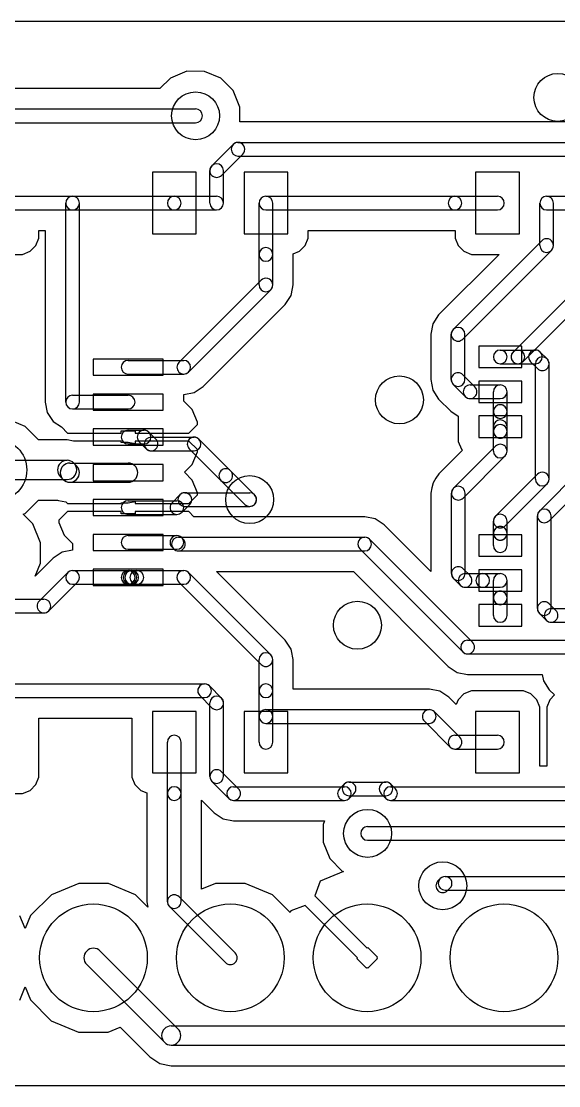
# Model space of a CAD drawing. Extents: x 98.1 to 132.9, y -94.4 to -74.6.
# Drawn here: x 108.31 to 118.29, y -94.37 to -74.63 of the extents above; entities that cross this region are included whole.
import ezdxf

# ---------------------------------------------------------------- set-up
doc = ezdxf.new("R2010")
doc.units = 0
doc.header["$MEASUREMENT"] = 0
doc.layers.add('BLACK', color=7, linetype='CONTINUOUS')

msp = doc.modelspace()

# ---------------------------------------------------------------- linework, layer by layer
at = {"layer": 'Black'}
for p, q in [((98.127, -74.627), (132.873, -74.627)), ((98.127, -74.627), (132.873, -74.627)), ((111.381, -75.5552), (111.078, -75.6806)), ((111.381, -75.5552), (111.078, -75.6806)), ((111.71, -75.5554), (111.381, -75.5552)), ((111.71, -75.5554), (111.381, -75.5552)), ((112.013, -75.6814), (111.71, -75.5554)), ((112.013, -75.6814), (111.71, -75.5554)), ((111.078, -75.6806), (110.885, -75.8728)), ((111.078, -75.6806), (110.885, -75.8728)), ((112.245, -75.9138), (112.013, -75.6814)), ((112.245, -75.9138), (112.013, -75.6814)), ((110.885, -75.8728), (99.4918, -75.8728)), ((110.885, -75.8728), (99.4918, -75.8728)), ((112.37, -76.2173), (112.245, -75.9138)), ((112.37, -76.2173), (112.245, -75.9138)), ((112.37, -76.493), (112.37, -76.2173)), ((112.37, -76.493), (112.37, -76.2173)), ((99.4918, -76.2538), (111.545, -76.2538)), ((99.4918, -76.5078), (111.545, -76.5078)), ((119.421, -76.493), (112.37, -76.493)), ((119.421, -76.493), (112.37, -76.493)), ((112.243, -76.9112), (111.847, -77.3071)), ((112.333, -76.874), (119.421, -76.874)), ((112.423, -77.0908), (112.027, -77.4867)), ((112.333, -77.128), (119.421, -77.128)), ((111.81, -78), (111.81, -77.3969)), ((112.064, -78), (112.064, -77.3969)), ((111.556, -77.4285), (110.743, -77.4285)), ((110.743, -77.4285), (110.743, -78.5715)), ((111.556, -78.5715), (111.556, -77.4285)), ((113.257, -77.4285), (112.445, -77.4285)), ((112.445, -77.4285), (112.445, -78.5715)), ((113.257, -78.5715), (113.257, -77.4285)), ((116.743, -77.4285), (116.743, -78.5715)), ((117.556, -77.4285), (116.743, -77.4285)), ((117.556, -78.5715), (117.556, -77.4285)), ((107.851, -77.873), (109.263, -77.873)), ((109.263, -77.873), (111.149, -77.873)), ((111.149, -77.873), (111.937, -77.873)), ((112.851, -77.873), (116.361, -77.873)), ((116.361, -77.873), (117.149, -77.873)), ((118.063, -77.873), (118.851, -77.873)), ((107.851, -78.127), (109.263, -78.127)), ((109.136, -81.6919), (109.136, -78)), ((109.263, -78.127), (111.149, -78.127)), ((109.39, -81.6919), (109.39, -78)), ((111.149, -78.127), (111.937, -78.127)), ((112.724, -78.9528), (112.724, -78)), ((112.851, -78.127), (116.361, -78.127)), ((112.978, -78.9528), (112.978, -78)), ((116.361, -78.127), (117.149, -78.127)), ((117.936, -78.7877), (117.936, -78)), ((118.063, -78.127), (118.851, -78.127)), ((118.19, -78.7877), (118.19, -78)), ((108.638, -78.6473), (108.638, -78.508)), ((108.638, -78.508), (108.755, -78.508)), ((108.638, -78.6473), (108.638, -78.508)), ((108.638, -78.508), (108.755, -78.508)), ((108.755, -78.508), (108.755, -81.6919)), ((108.755, -78.508), (108.755, -81.6919)), ((110.743, -78.5715), (111.556, -78.5715)), ((112.445, -78.5715), (113.257, -78.5715)), ((113.638, -78.6473), (113.638, -78.508)), ((113.638, -78.508), (116.361, -78.508)), ((113.638, -78.6473), (113.638, -78.508)), ((113.638, -78.508), (116.361, -78.508)), ((116.361, -78.508), (116.362, -78.508)), ((116.361, -78.508), (116.362, -78.508)), ((116.362, -78.508), (116.362, -78.6473)), ((116.362, -78.508), (116.362, -78.6473)), ((116.743, -78.5715), (117.556, -78.5715)), ((108.58, -78.7873), (108.638, -78.6473)), ((108.58, -78.7873), (108.638, -78.6473)), ((113.58, -78.7873), (113.638, -78.6473)), ((113.58, -78.7873), (113.638, -78.6473)), ((117.973, -78.6979), (116.328, -80.3435)), ((116.362, -78.6473), (116.42, -78.7873)), ((116.362, -78.6473), (116.42, -78.7873)), ((117.439, -80.7625), (119.549, -78.6525)), ((107.52, -78.9525), (108.333, -78.9525)), ((107.52, -78.9525), (108.333, -78.9525)), ((108.333, -78.9525), (108.473, -78.8945)), ((108.333, -78.9525), (108.473, -78.8945)), ((108.473, -78.8945), (108.58, -78.7873)), ((108.473, -78.8945), (108.58, -78.7873)), ((112.724, -79.5188), (112.724, -78.9528)), ((112.978, -79.5188), (112.978, -78.9528)), ((113.359, -78.9418), (113.473, -78.8945)), ((113.359, -78.9418), (113.473, -78.8945)), ((113.359, -78.9528), (113.359, -78.9418)), ((113.359, -78.9528), (113.359, -78.9418)), ((113.359, -79.5188), (113.359, -78.9528)), ((113.359, -79.5188), (113.359, -78.9528)), ((113.473, -78.8945), (113.58, -78.7873)), ((113.473, -78.8945), (113.58, -78.7873)), ((117.18, -78.9525), (116.058, -80.0741)), ((117.18, -78.9525), (116.058, -80.0741)), ((116.42, -78.7873), (116.527, -78.8945)), ((116.42, -78.7873), (116.527, -78.8945)), ((118.153, -78.8775), (116.507, -80.5231)), ((116.527, -78.8945), (116.667, -78.9525)), ((116.527, -78.8945), (116.667, -78.9525)), ((116.667, -78.9525), (116.818, -78.9525)), ((116.667, -78.9525), (116.818, -78.9525)), ((116.818, -78.9525), (117.18, -78.9525)), ((116.818, -78.9525), (117.18, -78.9525)), ((117.619, -80.9421), (119.729, -78.8321)), ((112.761, -79.429), (111.236, -80.9544)), ((113.327, -79.681), (113.359, -79.5188)), ((113.327, -79.681), (113.359, -79.5188)), ((113.359, -79.5188), (113.359, -79.5188)), ((113.359, -79.5188), (113.359, -79.5188)), ((112.941, -79.6086), (111.415, -81.134)), ((113.21, -79.878), (113.32, -79.7132)), ((113.21, -79.878), (113.32, -79.7132)), ((113.32, -79.7132), (113.327, -79.681)), ((113.32, -79.7132), (113.327, -79.681)), ((113.32, -79.7132), (113.32, -79.7132)), ((113.32, -79.7132), (113.32, -79.7132)), ((111.685, -81.4034), (113.21, -79.878)), ((111.685, -81.4034), (113.21, -79.878)), ((113.21, -79.878), (113.21, -79.878)), ((113.21, -79.878), (113.21, -79.878)), ((116.058, -80.0741), (115.948, -80.2389)), ((116.058, -80.0741), (115.948, -80.2389)), ((115.948, -80.2389), (115.91, -80.4333)), ((115.948, -80.2389), (115.91, -80.4333)), ((115.91, -80.4333), (115.91, -81.2752)), ((115.91, -80.4333), (115.91, -81.2752)), ((116.291, -81.2752), (116.291, -80.4333)), ((116.545, -81.2752), (116.545, -80.4333)), ((117.601, -80.6529), (116.804, -80.6529)), ((116.804, -80.6529), (116.804, -81.0517)), ((117.202, -80.7253), (117.202, -80.7253)), ((117.202, -80.7253), (117.529, -80.7253)), ((117.529, -80.7253), (117.855, -80.7253)), ((117.601, -81.0517), (117.601, -80.6529)), ((110.944, -80.8943), (109.644, -80.8943)), ((109.644, -80.8943), (109.644, -81.1941)), ((110.294, -80.9172), (111.326, -80.9172)), ((110.944, -81.1941), (110.944, -80.8943)), ((117.892, -81.0691), (117.765, -80.9421)), ((118.072, -80.8895), (117.945, -80.7625)), ((116.804, -81.0517), (117.601, -81.0517)), ((117.202, -80.9793), (117.202, -80.9793)), ((117.202, -80.9793), (117.529, -80.9793)), ((117.529, -80.9793), (117.855, -80.9793)), ((117.855, -83.1191), (117.855, -80.9793)), ((118.109, -83.1191), (118.109, -80.9793)), ((109.644, -81.1941), (110.944, -81.1941)), ((110.294, -81.1712), (111.326, -81.1712)), ((115.91, -81.2752), (115.948, -81.4696)), ((115.91, -81.2752), (115.948, -81.4696)), ((116.507, -81.1854), (116.732, -81.4102)), ((117.601, -81.3006), (116.804, -81.3006)), ((116.804, -81.3006), (116.804, -81.6994)), ((117.601, -81.6994), (117.601, -81.3006)), ((110.944, -81.542), (109.644, -81.542)), ((109.644, -81.542), (109.644, -81.8418)), ((110.944, -81.8418), (110.944, -81.542)), ((111.326, -81.5522), (111.52, -81.5135)), ((111.326, -81.5522), (111.52, -81.5135)), ((111.52, -81.5135), (111.685, -81.4034)), ((111.52, -81.5135), (111.685, -81.4034)), ((115.948, -81.4696), (116.058, -81.6344)), ((115.948, -81.4696), (116.058, -81.6344)), ((116.328, -81.365), (116.553, -81.5898)), ((116.642, -81.373), (117.202, -81.373)), ((117.075, -81.867), (117.075, -81.5)), ((117.075, -81.8666), (117.075, -81.5)), ((117.329, -81.867), (117.329, -81.5)), ((117.329, -81.8666), (117.329, -81.5)), ((108.755, -81.6919), (108.793, -81.8863)), ((108.755, -81.6919), (108.793, -81.8863)), ((109.263, -81.5649), (110.294, -81.5649)), ((111.325, -81.6727), (111.325, -81.5522)), ((111.325, -81.5522), (111.326, -81.5522)), ((111.325, -81.6727), (111.325, -81.5522)), ((111.325, -81.5522), (111.326, -81.5522)), ((111.483, -81.83), (111.325, -81.6727)), ((111.483, -81.83), (111.325, -81.6727)), ((116.058, -81.6344), (116.283, -81.8592)), ((116.058, -81.6344), (116.283, -81.8592)), ((116.642, -81.627), (117.202, -81.627)), ((116.804, -81.6994), (117.601, -81.6994)), ((108.793, -81.8863), (108.903, -82.0511)), ((108.793, -81.8863), (108.903, -82.0511)), ((109.263, -81.8189), (110.294, -81.8189)), ((109.644, -81.8418), (110.944, -81.8418)), ((111.579, -82.0634), (111.483, -81.83)), ((111.579, -82.0634), (111.483, -81.83)), ((116.283, -81.8592), (116.423, -81.9524)), ((116.283, -81.8592), (116.423, -81.9524)), ((117.075, -82.234), (117.075, -81.867)), ((117.112, -81.7772), (117.113, -81.7768)), ((117.329, -82.234), (117.329, -81.867)), ((108.381, -82.1422), (108.031, -81.9969)), ((108.381, -82.1422), (108.031, -81.9969)), ((108.629, -82.3904), (108.381, -82.1422)), ((108.629, -82.3904), (108.381, -82.1422)), ((108.903, -82.0511), (109.056, -82.1531)), ((108.903, -82.0511), (109.056, -82.1531)), ((111.42, -82.2647), (111.579, -82.1059)), ((111.42, -82.2647), (111.579, -82.1059)), ((111.579, -82.1059), (111.579, -82.0634)), ((111.579, -82.1059), (111.579, -82.0634)), ((116.423, -81.9524), (116.423, -82.0241)), ((116.423, -81.9524), (116.423, -82.0241)), ((116.423, -82.0241), (116.423, -82.4229)), ((116.423, -82.0241), (116.423, -82.4229)), ((117.601, -81.9483), (116.804, -81.9483)), ((116.804, -81.9483), (116.804, -82.3471)), ((117.292, -81.9568), (117.292, -81.9564)), ((117.601, -82.3471), (117.601, -81.9483)), ((109.056, -82.1531), (109.168, -82.2647)), ((109.056, -82.1531), (109.168, -82.2647)), ((109.168, -82.2647), (110.167, -82.2647)), ((109.168, -82.2647), (110.167, -82.2647)), ((110.944, -82.1897), (109.644, -82.1897)), ((109.644, -82.1897), (109.644, -82.4895)), ((110.167, -82.2647), (110.167, -82.2228)), ((110.167, -82.2228), (110.421, -82.2228)), ((110.167, -82.2647), (110.167, -82.2228)), ((110.167, -82.2228), (110.421, -82.2228)), ((110.294, -82.2126), (110.59, -82.2126)), ((110.421, -82.2228), (110.421, -82.2647)), ((110.421, -82.2228), (110.421, -82.2647)), ((110.421, -82.2647), (111.42, -82.2647)), ((110.421, -82.2647), (111.42, -82.2647)), ((110.679, -82.2498), (110.809, -82.3793)), ((110.944, -82.4895), (110.944, -82.1897)), ((117.075, -82.2336), (117.075, -82.1477)), ((117.075, -82.6011), (117.075, -82.234)), ((117.112, -82.1442), (117.113, -82.1438)), ((117.292, -82.3238), (117.292, -82.3234)), ((117.329, -82.2336), (117.329, -82.1477)), ((117.329, -82.6011), (117.329, -82.234)), ((109.161, -82.3904), (108.629, -82.3904)), ((109.161, -82.3904), (108.629, -82.3904)), ((109.282, -82.4145), (109.161, -82.3904)), ((109.282, -82.4145), (109.161, -82.3904)), ((110.167, -82.4145), (109.282, -82.4145)), ((110.167, -82.4145), (109.282, -82.4145)), ((109.644, -82.4895), (110.944, -82.4895)), ((110.167, -82.4412), (110.167, -82.4145)), ((110.167, -82.4412), (110.167, -82.4145)), ((110.294, -82.4412), (110.167, -82.4412)), ((110.294, -82.4412), (110.167, -82.4412)), ((110.421, -82.4665), (110.294, -82.4412)), ((110.421, -82.4665), (110.294, -82.4412)), ((110.294, -82.4666), (110.59, -82.4666)), ((111.42, -82.4145), (110.421, -82.4145)), ((110.421, -82.4145), (110.421, -82.4665)), ((111.42, -82.4145), (110.421, -82.4145)), ((110.421, -82.4145), (110.421, -82.4665)), ((110.5, -82.4294), (110.629, -82.5589)), ((110.719, -82.3421), (111.519, -82.3421)), ((111.579, -82.5733), (111.42, -82.4145)), ((111.579, -82.5733), (111.42, -82.4145)), ((111.609, -82.3793), (112.195, -82.9657)), ((117.112, -82.5113), (116.333, -83.2911)), ((116.423, -82.4229), (116.481, -82.5629)), ((116.423, -82.4229), (116.481, -82.5629)), ((116.804, -82.3471), (117.601, -82.3471)), ((110.719, -82.5961), (111.519, -82.5961)), ((111.429, -82.5589), (112.016, -83.1453)), ((111.483, -82.8492), (111.579, -82.6158)), ((111.483, -82.8492), (111.579, -82.6158)), ((111.579, -82.6158), (111.579, -82.5733)), ((111.579, -82.6158), (111.579, -82.5733)), ((116.501, -82.5836), (116.064, -83.0219)), ((116.501, -82.5836), (116.064, -83.0219)), ((116.481, -82.5629), (116.501, -82.5836)), ((116.481, -82.5629), (116.501, -82.5836)), ((117.292, -82.6909), (116.513, -83.4707)), ((107.841, -82.7714), (109.161, -82.7714)), ((109.212, -82.8222), (110.294, -82.8222)), ((109.287, -82.8235), (109.337, -82.8743)), ((110.944, -82.8501), (109.644, -82.8501)), ((109.644, -82.8501), (109.644, -83.1499)), ((110.944, -83.1499), (110.944, -82.8501)), ((111.338, -82.9937), (111.483, -82.8492)), ((111.338, -82.9937), (111.483, -82.8492)), ((117.928, -83.7122), (118.708, -82.9324)), ((107.841, -83.127), (109.161, -83.127)), ((109.035, -83.0749), (109.086, -83.1257)), ((111.483, -83.1381), (111.338, -82.9937)), ((111.483, -83.1381), (111.338, -82.9937)), ((112.195, -82.9657), (112.64, -83.4102)), ((116.008, -83.1054), (115.954, -83.1865)), ((116.008, -83.1054), (115.954, -83.1865)), ((116.064, -83.0219), (116.008, -83.1054)), ((116.064, -83.0219), (116.008, -83.1054)), ((117.112, -83.8091), (117.892, -83.0293)), ((118.108, -83.8918), (118.888, -83.112)), ((109.212, -83.1778), (110.294, -83.1778)), ((109.644, -83.1499), (110.944, -83.1499)), ((111.579, -83.3715), (111.483, -83.1381)), ((111.579, -83.3715), (111.483, -83.1381)), ((112.016, -83.1453), (112.46, -83.5898)), ((115.934, -83.2843), (115.915, -83.3809)), ((115.934, -83.2843), (115.915, -83.3809)), ((115.954, -83.1867), (115.934, -83.2843)), ((115.954, -83.1867), (115.934, -83.2843)), ((115.954, -83.1865), (115.954, -83.1866)), ((115.954, -83.1865), (115.954, -83.1866)), ((115.954, -83.1866), (115.954, -83.1867)), ((115.954, -83.1866), (115.954, -83.1867)), ((117.292, -83.9887), (118.072, -83.2089)), ((108.38, -83.7572), (108.629, -83.508)), ((108.38, -83.7572), (108.629, -83.508)), ((108.629, -83.508), (108.985, -83.508)), ((108.629, -83.508), (108.985, -83.508)), ((108.985, -83.508), (108.985, -83.508)), ((108.985, -83.508), (108.998, -83.5163)), ((108.985, -83.508), (108.985, -83.508)), ((108.985, -83.508), (108.998, -83.5163)), ((108.998, -83.5163), (108.998, -83.5163)), ((108.998, -83.5163), (109.139, -83.5444)), ((108.998, -83.5163), (108.998, -83.5163)), ((108.998, -83.5163), (109.139, -83.5444)), ((110.944, -83.4978), (109.644, -83.4978)), ((109.644, -83.4978), (109.644, -83.7976)), ((110.294, -83.5207), (111.198, -83.5207)), ((110.944, -83.7976), (110.944, -83.4978)), ((111.108, -83.5579), (111.256, -83.4102)), ((111.346, -83.373), (112.55, -83.373)), ((111.42, -83.5728), (111.579, -83.414)), ((111.42, -83.5728), (111.579, -83.414)), ((111.579, -83.414), (111.579, -83.3715)), ((111.579, -83.414), (111.579, -83.3715)), ((115.915, -83.3809), (115.915, -83.3812)), ((115.915, -83.3809), (115.915, -83.3812)), ((115.915, -83.3812), (115.915, -84.837)), ((115.915, -83.3812), (115.915, -84.837)), ((116.296, -84.873), (116.296, -83.3809)), ((116.55, -84.873), (116.55, -83.3809)), ((109.168, -83.7226), (109.009, -83.8814)), ((109.168, -83.7226), (109.009, -83.8814)), ((109.139, -83.5444), (109.168, -83.5728)), ((109.139, -83.5444), (109.168, -83.5728)), ((109.168, -83.5728), (110.167, -83.5728)), ((109.168, -83.5728), (110.167, -83.5728)), ((110.167, -83.7226), (109.168, -83.7226)), ((110.167, -83.7226), (109.168, -83.7226)), ((110.167, -83.5728), (110.167, -83.5588)), ((110.167, -83.5588), (110.294, -83.5588)), ((110.167, -83.5728), (110.167, -83.5588)), ((110.167, -83.5588), (110.294, -83.5588)), ((110.167, -83.7645), (110.167, -83.7226)), ((110.167, -83.7645), (110.167, -83.7226)), ((110.294, -83.5588), (110.421, -83.5335)), ((110.294, -83.5588), (110.421, -83.5335)), ((110.421, -83.5335), (110.421, -83.5728)), ((110.421, -83.5335), (110.421, -83.5728)), ((110.421, -83.5728), (111.42, -83.5728)), ((110.421, -83.5728), (111.42, -83.5728)), ((111.42, -83.7226), (110.421, -83.7226)), ((110.421, -83.7226), (110.421, -83.7645)), ((111.42, -83.7226), (110.421, -83.7226)), ((110.421, -83.7226), (110.421, -83.7645)), ((111.288, -83.7375), (111.436, -83.5898)), ((111.346, -83.627), (112.55, -83.627)), ((111.515, -83.8175), (111.42, -83.7226)), ((111.515, -83.8175), (111.42, -83.7226)), ((108.344, -83.7718), (108.38, -83.7572)), ((108.344, -83.7718), (108.38, -83.7572)), ((108.523, -83.9511), (108.344, -83.7718)), ((108.523, -83.9511), (108.344, -83.7718)), ((109.009, -83.8814), (109.009, -83.9239)), ((109.009, -83.8814), (109.009, -83.9239)), ((109.644, -83.7976), (110.944, -83.7976)), ((110.421, -83.7645), (110.167, -83.7645)), ((110.421, -83.7645), (110.167, -83.7645)), ((110.294, -83.7747), (111.198, -83.7747)), ((114.685, -83.8175), (111.515, -83.8175)), ((114.685, -83.8175), (111.515, -83.8175)), ((114.88, -83.8562), (114.685, -83.8175)), ((114.88, -83.8562), (114.685, -83.8175)), ((115.044, -83.9663), (114.88, -83.8562)), ((115.044, -83.9663), (114.88, -83.8562)), ((117.075, -84.1256), (117.075, -83.8989)), ((117.329, -84.1256), (117.329, -83.8989)), ((117.891, -85.5207), (117.891, -83.802)), ((118.145, -85.5207), (118.145, -83.802)), ((108.668, -84.3013), (108.523, -83.9511)), ((108.668, -84.3013), (108.523, -83.9511)), ((109.009, -83.9239), (109.105, -84.1573)), ((109.009, -83.9239), (109.105, -84.1573)), ((115.915, -84.837), (115.044, -83.9663)), ((115.915, -84.837), (115.044, -83.9663)), ((117.292, -84.0358), (117.292, -84.0362)), ((108.667, -84.6802), (108.668, -84.3013)), ((108.667, -84.6802), (108.668, -84.3013)), ((109.105, -84.1573), (109.263, -84.3146)), ((109.105, -84.1573), (109.263, -84.3146)), ((109.263, -84.3146), (109.263, -84.4351)), ((109.263, -84.3146), (109.263, -84.4351)), ((110.944, -84.1455), (109.644, -84.1455)), ((109.644, -84.1455), (109.644, -84.4453)), ((110.294, -84.1684), (111.198, -84.1684)), ((110.944, -84.4453), (110.944, -84.1455)), ((111.228, -84.1985), (114.685, -84.1985)), ((111.318, -84.2357), (111.288, -84.2056)), ((116.686, -86.1469), (114.775, -84.2357)), ((117.601, -84.1529), (116.804, -84.1529)), ((116.804, -84.1529), (116.804, -84.5517)), ((117.075, -84.3523), (117.075, -84.1256)), ((117.075, -84.3523), (117.075, -84.126)), ((117.112, -84.2154), (117.113, -84.2158)), ((117.329, -84.3523), (117.329, -84.1256)), ((117.329, -84.3523), (117.329, -84.126)), ((117.601, -84.5517), (117.601, -84.1529)), ((109.068, -84.4738), (108.903, -84.5839)), ((109.068, -84.4738), (108.903, -84.5839)), ((109.263, -84.4351), (109.068, -84.4738)), ((109.263, -84.4351), (109.068, -84.4738)), ((109.263, -84.4351), (109.263, -84.4351)), ((109.263, -84.4351), (109.263, -84.4351)), ((109.644, -84.4453), (110.944, -84.4453)), ((110.294, -84.4224), (111.198, -84.4224)), ((111.139, -84.4153), (111.108, -84.3852)), ((111.228, -84.4525), (114.685, -84.4525)), ((116.506, -86.3265), (114.595, -84.4153)), ((108.903, -84.5839), (108.568, -84.9188)), ((108.903, -84.5839), (108.568, -84.9188)), ((108.568, -84.9188), (108.667, -84.6802)), ((108.568, -84.9188), (108.667, -84.6802)), ((116.804, -84.5517), (117.601, -84.5517)), ((109.173, -84.8533), (108.641, -85.3846)), ((109.263, -84.8161), (110.294, -84.8161)), ((110.944, -84.7932), (109.644, -84.7932)), ((109.644, -84.7932), (109.644, -85.093)), ((110.294, -84.8161), (110.328, -84.8161)), ((110.328, -84.8161), (110.361, -84.8161)), ((110.361, -84.8161), (110.455, -84.8161)), ((110.455, -84.8161), (111.326, -84.8161)), ((110.944, -85.093), (110.944, -84.7932)), ((112.941, -86.3787), (111.415, -84.8533)), ((113.21, -86.1093), (111.934, -84.8335)), ((111.934, -84.8335), (114.475, -84.8335)), ((113.21, -86.1093), (111.934, -84.8335)), ((111.934, -84.8335), (114.475, -84.8335)), ((114.475, -84.8335), (116.237, -86.5959)), ((114.475, -84.8335), (116.237, -86.5959)), ((116.513, -84.7832), (116.64, -84.9102)), ((116.55, -84.873), (116.876, -84.873)), ((117.601, -84.8006), (116.804, -84.8006)), ((116.804, -84.8006), (116.804, -85.1994)), ((116.876, -84.873), (117.202, -84.873)), ((116.876, -84.873), (117.202, -84.873)), ((117.601, -85.1994), (117.601, -84.8006)), ((109.352, -85.0329), (108.821, -85.5642)), ((109.263, -85.0701), (110.294, -85.0701)), ((109.644, -85.093), (110.944, -85.093)), ((110.294, -85.0701), (110.328, -85.0701)), ((110.328, -85.0701), (110.361, -85.0701)), ((110.361, -85.0701), (110.455, -85.0701)), ((110.455, -85.0701), (111.326, -85.0701)), ((112.761, -86.5583), (111.236, -85.0329)), ((116.333, -84.9628), (116.46, -85.0898)), ((117.075, -85.3238), (117.075, -85)), ((117.329, -85.3238), (117.329, -85)), ((116.55, -85.127), (116.876, -85.127)), ((116.804, -85.1994), (117.601, -85.1994)), ((116.876, -85.127), (117.202, -85.127)), ((116.876, -85.127), (117.202, -85.127)), ((117.292, -85.234), (117.292, -85.2344)), ((107.281, -85.3474), (108.731, -85.3474)), ((117.601, -85.4483), (116.804, -85.4483)), ((116.804, -85.4483), (116.804, -85.8471)), ((117.075, -85.6477), (117.075, -85.3238)), ((117.075, -85.6477), (117.075, -85.3242)), ((117.112, -85.4136), (117.113, -85.414)), ((117.329, -85.6477), (117.329, -85.3238)), ((117.329, -85.6477), (117.329, -85.3242)), ((117.601, -85.8471), (117.601, -85.4483)), ((118.235, -85.5579), (118.108, -85.4309)), ((107.281, -85.6014), (108.731, -85.6014)), ((118.055, -85.7375), (117.928, -85.6105)), ((118.145, -85.5207), (118.471, -85.5207)), ((116.804, -85.8471), (117.601, -85.8471)), ((118.145, -85.7747), (118.471, -85.7747)), ((113.32, -86.2741), (113.21, -86.1093)), ((113.21, -86.1093), (113.21, -86.1093)), ((113.32, -86.2741), (113.21, -86.1093)), ((113.21, -86.1093), (113.21, -86.1093)), ((113.327, -86.3063), (113.32, -86.2741)), ((113.32, -86.2741), (113.32, -86.2741)), ((113.327, -86.3063), (113.32, -86.2741)), ((113.32, -86.2741), (113.32, -86.2741)), ((116.596, -86.1097), (118.471, -86.1097)), ((112.724, -87.0472), (112.724, -86.4685)), ((112.978, -87.0472), (112.978, -86.4685)), ((113.359, -86.4685), (113.327, -86.3063)), ((113.359, -86.4685), (113.327, -86.3063)), ((113.359, -87.0156), (113.359, -86.4685)), ((113.359, -87.0156), (113.359, -86.4685)), ((116.596, -86.3637), (118.471, -86.3637)), ((116.237, -86.5959), (116.402, -86.706)), ((116.237, -86.5959), (116.402, -86.706)), ((116.402, -86.706), (116.596, -86.7447)), ((116.402, -86.706), (116.596, -86.7447)), ((116.596, -86.7447), (117.979, -86.7447)), ((116.596, -86.7447), (117.979, -86.7447)), ((117.979, -86.7447), (118.002, -86.862)), ((117.979, -86.7447), (118.002, -86.862)), ((118.002, -86.862), (118.112, -87.0268)), ((118.002, -86.862), (118.112, -87.0268)), ((107.851, -86.9201), (111.713, -86.9201)), ((112.027, -87.1809), (111.803, -86.9573)), ((112.724, -87.5236), (112.724, -87.0472)), ((112.978, -87.5236), (112.978, -87.0472)), ((115.885, -87.0156), (113.359, -87.0156)), ((115.885, -87.0156), (113.359, -87.0156)), ((116.079, -87.0543), (115.885, -87.0156)), ((116.079, -87.0543), (115.885, -87.0156)), ((116.244, -87.1644), (116.079, -87.0543)), ((116.244, -87.1644), (116.079, -87.0543)), ((116.667, -87.0475), (116.527, -87.1055)), ((116.667, -87.0475), (116.527, -87.1055)), ((117.48, -87.0475), (116.667, -87.0475)), ((117.48, -87.0475), (116.667, -87.0475)), ((117.631, -87.0475), (117.48, -87.0475)), ((117.631, -87.0475), (117.48, -87.0475)), ((117.771, -87.1055), (117.631, -87.0475)), ((117.771, -87.1055), (117.631, -87.0475)), ((118.112, -87.0268), (118.21, -87.1245)), ((118.112, -87.0268), (118.21, -87.1245)), ((107.851, -87.1741), (111.713, -87.1741)), ((111.847, -87.3605), (111.623, -87.1369)), ((111.81, -88.6375), (111.81, -87.2707)), ((112.064, -88.6375), (112.064, -87.2707)), ((116.382, -87.3026), (116.244, -87.1644)), ((116.382, -87.3026), (116.244, -87.1644)), ((116.42, -87.2127), (116.382, -87.3026)), ((116.42, -87.2127), (116.382, -87.3026)), ((116.527, -87.1055), (116.42, -87.2127)), ((116.527, -87.1055), (116.42, -87.2127)), ((117.878, -87.2127), (117.771, -87.1055)), ((117.878, -87.2127), (117.771, -87.1055)), ((117.937, -87.3527), (117.878, -87.2127)), ((117.937, -87.3527), (117.878, -87.2127)), ((118.122, -87.2127), (118.064, -87.3527)), ((118.122, -87.2127), (118.064, -87.3527)), ((118.21, -87.1245), (118.122, -87.2127)), ((118.21, -87.1245), (118.122, -87.2127)), ((111.556, -87.4285), (110.743, -87.4285)), ((110.743, -87.4285), (110.743, -88.5715)), ((111.556, -88.5715), (111.556, -87.4285)), ((113.257, -87.4285), (112.445, -87.4285)), ((112.445, -87.4285), (112.445, -88.5715)), ((112.851, -87.3966), (115.885, -87.3966)), ((113.257, -88.5715), (113.257, -87.4285)), ((115.975, -87.4338), (116.451, -87.9102)), ((116.743, -87.4285), (116.743, -88.5715)), ((117.556, -87.4285), (116.743, -87.4285)), ((117.556, -88.5715), (117.556, -87.4285)), ((117.937, -88.4449), (117.937, -87.3527)), ((117.937, -88.4449), (117.937, -87.3527)), ((118.064, -87.3527), (118.064, -87.5043)), ((118.064, -87.3527), (118.064, -87.5043)), ((108.638, -88.4957), (108.638, -87.5551)), ((108.638, -87.5551), (110.362, -87.5551)), ((108.638, -88.4957), (108.638, -87.5551)), ((108.638, -87.5551), (110.362, -87.5551)), ((110.362, -87.5551), (110.362, -88.6473)), ((110.362, -87.5551), (110.362, -88.6473)), ((112.724, -88), (112.724, -87.5236)), ((112.851, -87.6506), (115.885, -87.6506)), ((112.978, -88), (112.978, -87.5236)), ((115.795, -87.6134), (116.272, -88.0898)), ((118.064, -87.5043), (118.064, -88.4449)), ((118.064, -87.5043), (118.064, -88.4449)), ((111.022, -88.9528), (111.022, -88)), ((111.276, -88.9528), (111.276, -88)), ((116.361, -87.873), (117.149, -87.873)), ((116.361, -88.127), (117.149, -88.127)), ((118.064, -88.4449), (117.937, -88.4449)), ((118.064, -88.4449), (117.937, -88.4449)), ((108.58, -88.7873), (108.638, -88.6473)), ((108.58, -88.7873), (108.638, -88.6473)), ((108.638, -88.6473), (108.638, -88.4957)), ((108.638, -88.6473), (108.638, -88.4957)), ((110.362, -88.6473), (110.42, -88.7873)), ((110.362, -88.6473), (110.42, -88.7873)), ((110.743, -88.5715), (111.556, -88.5715)), ((112.342, -88.8631), (112.027, -88.5477)), ((112.445, -88.5715), (113.257, -88.5715)), ((116.743, -88.5715), (117.556, -88.5715)), ((108.473, -88.8945), (108.58, -88.7873)), ((108.473, -88.8945), (108.58, -88.7873)), ((110.42, -88.7873), (110.527, -88.8945)), ((110.42, -88.7873), (110.527, -88.8945)), ((112.162, -89.0427), (111.847, -88.7273)), ((112.252, -88.8259), (114.309, -88.8259)), ((114.306, -88.7769), (114.22, -88.8631)), ((114.396, -88.7397), (115.08, -88.7397)), ((115.166, -88.8259), (120.071, -88.8259)), ((115.256, -88.8631), (115.17, -88.7769)), ((107.52, -88.9525), (108.333, -88.9525)), ((107.52, -88.9525), (108.333, -88.9525)), ((108.333, -88.9525), (108.473, -88.8945)), ((108.333, -88.9525), (108.473, -88.8945)), ((110.527, -88.8945), (110.641, -88.9418)), ((110.527, -88.8945), (110.641, -88.9418)), ((110.641, -88.9418), (110.641, -88.9528)), ((110.641, -88.9418), (110.641, -88.9528)), ((110.641, -88.9528), (110.641, -90.9591)), ((110.641, -88.9528), (110.641, -90.9591)), ((111.022, -90.9591), (111.022, -88.9528)), ((111.276, -90.9591), (111.276, -88.9528)), ((114.396, -88.9937), (115.08, -88.9937)), ((114.485, -88.9565), (114.399, -89.0427)), ((115.076, -89.0427), (114.99, -88.9565)), ((111.657, -90.7265), (111.657, -89.0761)), ((111.657, -89.0761), (111.893, -89.3121)), ((111.657, -90.7265), (111.657, -89.0761)), ((111.657, -89.0761), (111.893, -89.3121)), ((112.252, -89.0799), (114.309, -89.0799)), ((115.166, -89.0799), (120.071, -89.0799)), ((111.893, -89.3121), (112.058, -89.4222)), ((111.893, -89.3121), (112.058, -89.4222)), ((112.058, -89.4222), (112.252, -89.4609)), ((112.058, -89.4222), (112.252, -89.4609)), ((112.252, -89.4609), (113.94, -89.4609)), ((112.252, -89.4609), (113.94, -89.4609)), ((113.94, -89.4609), (113.912, -89.5276)), ((113.94, -89.4609), (113.912, -89.5276)), ((113.912, -89.5276), (113.912, -89.856)), ((113.912, -89.5276), (113.912, -89.856)), ((114.738, -89.5655), (126.474, -89.5655)), ((114.738, -89.8195), (126.474, -89.8195)), ((113.912, -89.856), (114.037, -90.1595)), ((113.912, -89.856), (114.037, -90.1595)), ((114.037, -90.1595), (114.269, -90.3919)), ((114.037, -90.1595), (114.269, -90.3919)), ((114.291, -90.4009), (113.856, -90.581)), ((114.291, -90.4009), (113.856, -90.581)), ((114.269, -90.3919), (114.291, -90.4009)), ((114.269, -90.3919), (114.291, -90.4009)), ((109.377, -90.6193), (108.869, -90.829)), ((109.377, -90.6193), (108.869, -90.829)), ((109.926, -90.6198), (109.377, -90.6193)), ((109.926, -90.6198), (109.377, -90.6193)), ((110.433, -90.8304), (109.926, -90.6198)), ((110.433, -90.8304), (109.926, -90.6198)), ((111.917, -90.6193), (111.657, -90.7265)), ((111.917, -90.6193), (111.657, -90.7265)), ((112.466, -90.6198), (111.917, -90.6193)), ((112.466, -90.6198), (111.917, -90.6193)), ((112.973, -90.8304), (112.466, -90.6198)), ((112.973, -90.8304), (112.466, -90.6198)), ((113.856, -90.581), (113.757, -90.8478)), ((113.856, -90.581), (113.757, -90.8478)), ((116.088, -90.5293), (116.044, -90.5739)), ((116.178, -90.4921), (118.429, -90.4921)), ((108.869, -90.829), (108.48, -91.217)), ((108.869, -90.829), (108.48, -91.217)), ((110.661, -91.0587), (110.433, -90.8304)), ((110.661, -91.0587), (110.433, -90.8304)), ((113.299, -91.1573), (112.973, -90.8304)), ((113.299, -91.1573), (112.973, -90.8304)), ((116.178, -90.7461), (118.429, -90.7461)), ((116.268, -90.7089), (116.223, -90.7535)), ((110.641, -90.9591), (110.661, -91.0587)), ((110.641, -90.9591), (110.661, -91.0587)), ((111.239, -90.8693), (112.28, -91.9102)), ((113.578, -91.0274), (113.311, -91.126)), ((113.578, -91.0274), (113.311, -91.126)), ((114.55, -92), (113.578, -91.0274)), ((114.55, -92), (113.578, -91.0274)), ((113.757, -90.8478), (114.73, -91.8204)), ((113.757, -90.8478), (114.73, -91.8204)), ((108.38, -91.4587), (108.281, -91.219)), ((108.38, -91.4587), (108.281, -91.219)), ((108.48, -91.217), (108.38, -91.4587)), ((108.48, -91.217), (108.38, -91.4587)), ((111.059, -91.0489), (112.1, -92.0898)), ((113.311, -91.126), (113.299, -91.1573)), ((113.311, -91.126), (113.299, -91.1573)), ((114.73, -91.8204), (114.744, -91.8063)), ((114.73, -91.8204), (114.744, -91.8063)), ((114.744, -91.8063), (114.924, -91.9859)), ((114.744, -91.8063), (114.924, -91.9859)), ((109.776, -91.8743), (111.218, -93.3168)), ((114.536, -92.0141), (114.55, -92)), ((114.536, -92.0141), (114.55, -92)), ((114.716, -92.1937), (114.536, -92.0141)), ((114.716, -92.1937), (114.536, -92.0141)), ((114.924, -92.0141), (114.744, -92.1937)), ((114.924, -92.0141), (114.744, -92.1937)), ((114.924, -91.9859), (114.91, -92)), ((114.924, -91.9859), (114.91, -92)), ((114.91, -92), (114.924, -92.0141)), ((114.91, -92), (114.924, -92.0141)), ((109.524, -92.1257), (110.967, -93.5682)), ((114.73, -92.1796), (114.716, -92.1937)), ((114.73, -92.1796), (114.716, -92.1937)), ((114.744, -92.1937), (114.73, -92.1796)), ((114.744, -92.1937), (114.73, -92.1796)), ((108.28, -92.783), (108.38, -92.5413)), ((108.28, -92.783), (108.38, -92.5413)), ((108.38, -92.5413), (108.479, -92.781)), ((108.38, -92.5413), (108.479, -92.781)), ((108.479, -92.781), (108.867, -93.1696)), ((108.479, -92.781), (108.867, -93.1696)), ((108.867, -93.1696), (109.374, -93.3802)), ((108.867, -93.1696), (109.374, -93.3802)), ((109.374, -93.3802), (109.923, -93.3807)), ((109.374, -93.3802), (109.923, -93.3807)), ((109.923, -93.3807), (110.148, -93.288)), ((109.923, -93.3807), (110.148, -93.288)), ((110.148, -93.288), (110.697, -93.8376)), ((110.148, -93.288), (110.697, -93.8376)), ((111.093, -93.2647), (128.054, -93.2647)), ((111.093, -93.6203), (128.054, -93.6203)), ((110.697, -93.8376), (110.879, -93.9588)), ((110.697, -93.8376), (110.879, -93.9588)), ((110.879, -93.9588), (110.879, -93.9588)), ((110.879, -93.9588), (111.093, -94.0013)), ((110.879, -93.9588), (110.879, -93.9588)), ((110.879, -93.9588), (111.093, -94.0013)), ((111.093, -94.0013), (128.054, -94.0013)), ((111.093, -94.0013), (128.054, -94.0013)), ((130.29, -94.373), (100.022, -94.373)), ((130.29, -94.373), (100.022, -94.373))]:
    msp.add_line(p, q, dxfattribs=at)
for centre, radius in [((118.27, -76.04), 0.4445), ((111.545, -76.3808), 0.4445), ((115.33, -81.65), 0.4445), ((107.841, -82.9492), 0.5715), ((112.55, -83.5), 0.4445), ((114.55, -85.83), 0.4445), ((114.738, -89.6925), 0.4445), ((116.134, -90.6637), 0.4445), ((109.65, -92), 0.9995), ((112.19, -92), 0.9995), ((114.73, -92), 0.9995), ((117.27, -92), 0.9995)]:
    msp.add_circle(centre, radius, dxfattribs=at)
for centre, radius, start, end in [((111.545, -76.3808), 0.127, 270, 450), ((112.333, -77.001), 0.127, 90, 270), ((112.333, -77.001), 0.127, 315, 495), ((111.937, -77.3969), 0.127, 360, 540), ((111.937, -77.3969), 0.127, 495, 675), ((109.263, -78), 0.127, 360, 540), ((109.263, -78), 0.127, 90, 270), ((109.263, -78), 0.127, 270, 450), ((111.149, -78), 0.127, 90, 270), ((111.149, -78), 0.127, 270, 450), ((111.937, -78), 0.127, 270, 450), ((112.851, -78), 0.127, 90, 270), ((112.851, -78), 0.127, 360, 540), ((116.361, -78), 0.127, 90, 270), ((116.361, -78), 0.127, 270, 450), ((117.149, -78), 0.127, 270, 450), ((118.063, -78), 0.127, 360, 540), ((118.063, -78), 0.127, 90, 270), ((111.937, -78), 0.127, 180, 360), ((118.063, -78.7877), 0.127, 315, 495), ((112.851, -78.9528), 0.127, 360, 540), ((112.851, -78.9528), 0.127, 180, 360), ((118.063, -78.7877), 0.127, 180, 360), ((112.851, -79.5188), 0.127, 180, 360), ((112.851, -79.5188), 0.127, 315, 495), ((116.418, -80.4333), 0.127, 360, 540), ((116.418, -80.4333), 0.127, 495, 675), ((117.202, -80.8523), 0.127, 90, 270), ((117.202, -80.8523), 0.127, 90, 270), ((117.202, -80.8523), 0.127, 270, 450), ((117.529, -80.8523), 0.127, 90, 270), ((117.529, -80.8523), 0.127, 270, 450), ((117.855, -80.8523), 0.127, 405, 585), ((117.855, -80.8523), 0.127, 270, 450), ((110.294, -81.0442), 0.127, 90, 270), ((111.326, -81.0442), 0.127, 495, 675), ((111.326, -81.0442), 0.127, 270, 450), ((117.529, -80.8523), 0.127, 135, 315), ((117.982, -80.9793), 0.127, 360, 540), ((117.982, -80.9793), 0.127, 225, 405), ((116.418, -81.2752), 0.127, 45, 225), ((116.418, -81.2752), 0.127, 180, 360), ((116.642, -81.5), 0.127, 90, 270), ((116.642, -81.5), 0.127, 225, 405), ((117.202, -81.5), 0.127, 360, 540), ((117.202, -81.5), 0.127, 360, 540), ((117.202, -81.5), 0.127, 270, 450), ((109.263, -81.6919), 0.127, 90, 270), ((109.263, -81.6919), 0.127, 180, 360), ((110.294, -81.6919), 0.127, 270, 450), ((117.202, -81.867), 0.127, 360, 540), ((117.202, -81.8666), 0.127, 315, 495), ((117.202, -81.867), 0.127, 135, 315), ((117.202, -81.8666), 0.127, 180, 360), ((117.202, -81.867), 0.127, 180, 360), ((117.202, -82.1477), 0.127, 360, 540), ((117.202, -82.234), 0.127, 360, 540), ((117.202, -82.2336), 0.127, 315, 495), ((110.294, -82.3396), 0.127, 90, 270), ((110.59, -82.3396), 0.127, 45, 225), ((110.59, -82.3396), 0.127, 270, 450), ((117.202, -82.234), 0.127, 135, 315), ((117.202, -82.2336), 0.127, 180, 360), ((117.202, -82.234), 0.127, 180, 360), ((110.719, -82.4691), 0.127, 90, 270), ((110.719, -82.4691), 0.127, 225, 405), ((111.519, -82.4691), 0.127, 45, 225), ((111.519, -82.4691), 0.127, 270, 450), ((117.202, -82.6011), 0.127, 315.029, 495.029), ((117.202, -82.6011), 0.127, 180, 360), ((109.161, -82.9492), 0.1778, 45, 225), ((109.212, -83), 0.1778, 90, 270), ((109.212, -83), 0.1778, 225, 405), ((109.161, -82.9492), 0.1778, 270, 450), ((110.294, -83), 0.1778, 270, 450), ((112.106, -83.0555), 0.127, 45, 225), ((112.106, -83.0555), 0.127, 225, 405), ((117.982, -83.1191), 0.127, 180, 360), ((117.982, -83.1191), 0.127, 314.993, 494.993), ((116.423, -83.3809), 0.127, 360, 540), ((116.423, -83.3809), 0.127, 495.029, 675.029), ((110.294, -83.6477), 0.127, 90, 270), ((111.198, -83.6477), 0.127, 270, 450), ((111.346, -83.5), 0.127, 90, 270), ((111.346, -83.5), 0.127, 315, 495), ((112.55, -83.5), 0.127, 225, 405), ((112.55, -83.5), 0.127, 270, 450), ((111.198, -83.6477), 0.127, 135, 315), ((118.018, -83.802), 0.127, 360, 540), ((118.018, -83.802), 0.127, 134.993, 314.993), ((117.202, -83.8989), 0.127, 360, 540), ((117.202, -83.8989), 0.127, 134.993, 314.993), ((117.202, -84.1256), 0.127, 360, 540), ((117.202, -84.1256), 0.127, 45, 225), ((117.202, -84.126), 0.127, 360, 540), ((117.202, -84.126), 0.127, 225, 405), ((110.294, -84.2954), 0.127, 90, 270), ((111.198, -84.2954), 0.127, 405, 585), ((111.228, -84.3255), 0.127, 90, 270), ((111.228, -84.3255), 0.127, 225, 405), ((111.198, -84.2954), 0.127, 270, 450), ((114.685, -84.3255), 0.127, 405, 585), ((114.685, -84.3255), 0.127, 270, 450), ((117.202, -84.1256), 0.127, 180, 360), ((117.202, -84.3523), 0.127, 180, 360), ((117.202, -84.3523), 0.127, 180, 360), ((109.263, -84.9431), 0.127, 90, 270), ((109.263, -84.9431), 0.127, 315, 495), ((110.294, -84.9431), 0.127, 90, 270), ((110.328, -84.9431), 0.127, 90, 270), ((110.361, -84.9431), 0.127, 90, 270), ((110.294, -84.9431), 0.127, 270, 450), ((110.455, -84.9431), 0.127, 90, 270), ((110.328, -84.9431), 0.127, 270, 450), ((110.361, -84.9431), 0.127, 270, 450), ((110.455, -84.9431), 0.127, 270, 450), ((111.326, -84.9431), 0.127, 405, 585), ((111.326, -84.9431), 0.127, 270, 450), ((116.423, -84.873), 0.127, 45, 225), ((116.423, -84.873), 0.127, 180, 360), ((116.55, -85), 0.127, 90, 270), ((116.876, -85), 0.127, 90, 270), ((116.876, -85), 0.127, 90, 270), ((116.876, -85), 0.127, 270, 450), ((117.202, -85), 0.127, 360, 540), ((117.202, -85), 0.127, 270, 450), ((117.202, -85), 0.127, 270, 450), ((116.55, -85), 0.127, 225, 405), ((117.202, -85.3238), 0.127, 360, 540), ((117.202, -85.3238), 0.127, 45, 225), ((117.202, -85.3242), 0.127, 360, 540), ((117.202, -85.3242), 0.127, 225, 405), ((108.731, -85.4744), 0.127, 495, 675), ((108.731, -85.4744), 0.127, 270, 450), ((117.202, -85.3238), 0.127, 180, 360), ((118.018, -85.5207), 0.127, 405, 585), ((117.202, -85.6477), 0.127, 180, 360), ((117.202, -85.6477), 0.127, 180, 360), ((118.018, -85.5207), 0.127, 180, 360), ((118.145, -85.6477), 0.127, 90, 270), ((118.145, -85.6477), 0.127, 225, 405), ((116.596, -86.2367), 0.127, 90, 270), ((116.596, -86.2367), 0.127, 225, 405), ((112.851, -86.4685), 0.127, 360, 540), ((112.851, -86.4685), 0.127, 225, 405), ((111.713, -87.0471), 0.127, 405, 585), ((111.713, -87.0471), 0.127, 270, 450), ((112.851, -87.0472), 0.127, 360, 540), ((112.851, -87.0472), 0.127, 180, 360), ((111.937, -87.2707), 0.127, 360, 540), ((111.937, -87.2707), 0.127, 225, 405), ((112.851, -87.5236), 0.127, 90, 270), ((112.851, -87.5236), 0.127, 360, 540), ((115.885, -87.5236), 0.127, 45, 225), ((115.885, -87.5236), 0.127, 270, 450), ((112.851, -87.5236), 0.127, 180, 360), ((111.149, -88), 0.127, 360, 540), ((112.851, -88), 0.127, 180, 360), ((116.361, -88), 0.127, 90, 270), ((116.361, -88), 0.127, 225, 405), ((117.149, -88), 0.127, 270, 450), ((111.937, -88.6375), 0.127, 405, 585), ((111.937, -88.6375), 0.127, 180, 360), ((111.149, -88.9528), 0.127, 360, 540), ((112.252, -88.9529), 0.127, 90, 270), ((114.396, -88.8667), 0.127, 90, 270), ((114.396, -88.8667), 0.127, 315, 495), ((114.309, -88.9529), 0.127, 270, 450), ((115.08, -88.8667), 0.127, 405, 585), ((115.166, -88.9529), 0.127, 90, 270), ((115.08, -88.8667), 0.127, 270, 450), ((111.149, -88.9528), 0.127, 180, 360), ((112.252, -88.9529), 0.127, 225, 405), ((114.309, -88.9529), 0.127, 495, 675), ((115.166, -88.9529), 0.127, 225, 405), ((114.738, -89.6925), 0.127, 90, 270), ((116.134, -90.6637), 0.127, 495, 675), ((116.178, -90.6191), 0.127, 90, 270), ((116.178, -90.6191), 0.127, 315, 495), ((111.149, -90.9591), 0.127, 45, 225), ((111.149, -90.9591), 0.127, 180, 360), ((109.65, -92), 0.1778, 45, 225), ((112.19, -92), 0.127, 225, 405), ((111.093, -93.4425), 0.1778, 90, 270), ((111.093, -93.4425), 0.1778, 225, 405)]:
    msp.add_arc(centre, radius, start, end, dxfattribs=at)

doc.saveas('drawing.dxf')
